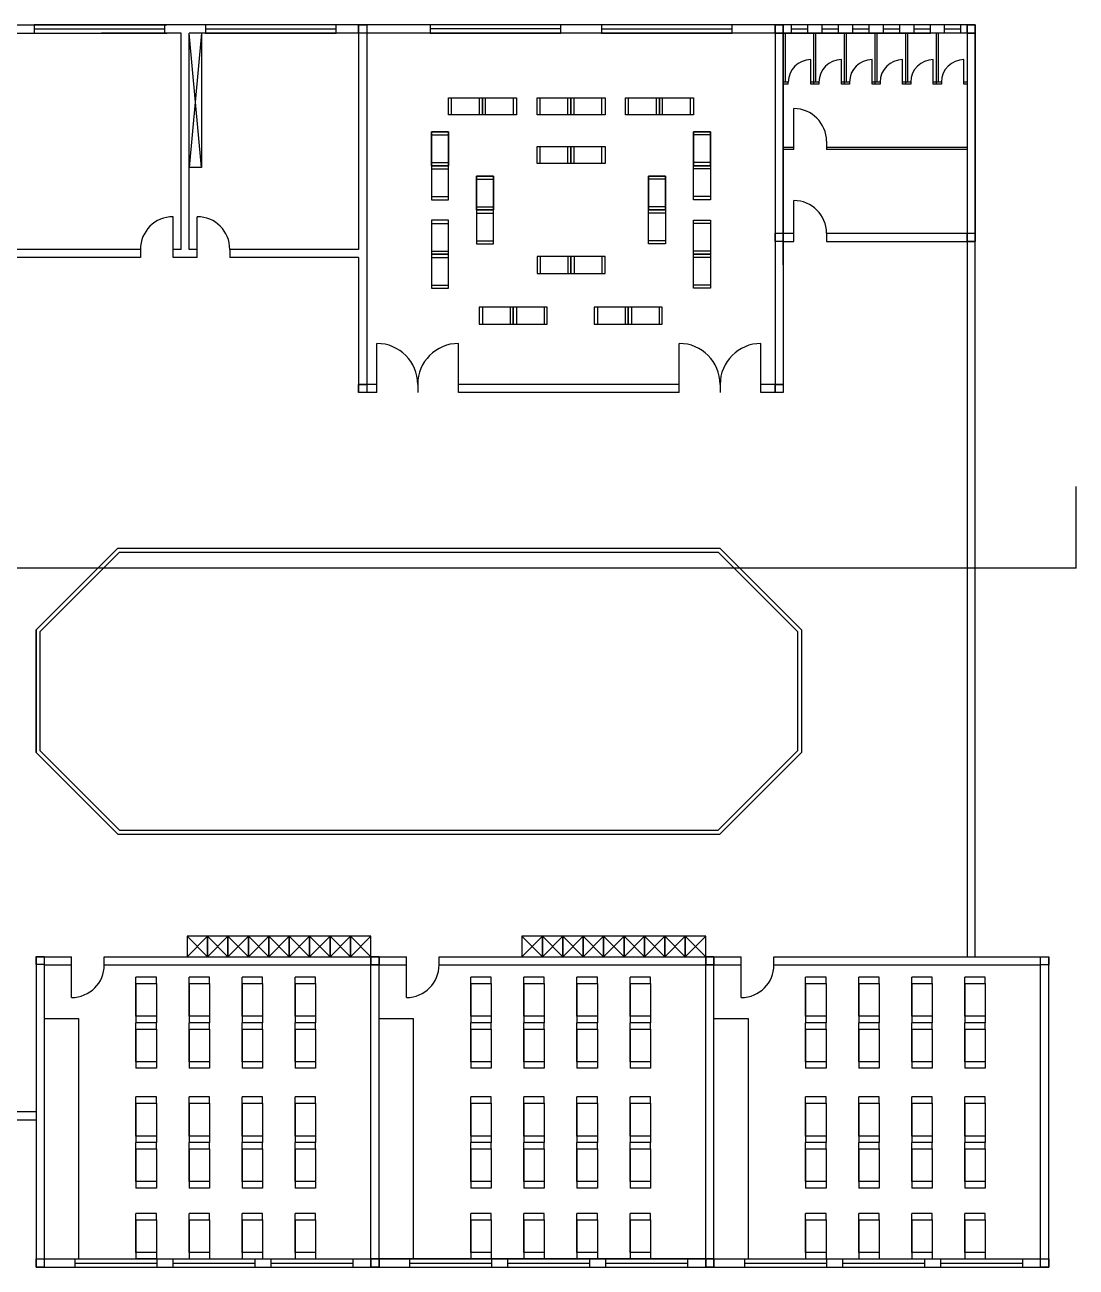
# Model space of a CAD drawing. Header units: millimetres. Extents: x 1593 to 1813, y 960 to 1110.
# Drawn here: x 1618.76 to 1644.5, y 988.62 to 1019.03 of the extents above; entities that cross this region are included whole.
import ezdxf

# ---------------------------------------------------------------- set-up
doc = ezdxf.new("R2010")
doc.units = ezdxf.units.MM
doc.layers.add('2nd floor', color=151, linetype='Continuous')
doc.layers.add('columns', color=22, linetype='Continuous')

msp = doc.modelspace()

# ---------------------------------------------------------------- linework, layer by layer
for p, q in [((1629.21, 1016.832), (1629.21, 1017.245)), ((1629.889, 1016.832), (1629.889, 1017.245)), ((1630.042, 1016.832), (1630.042, 1017.245)), ((1630.722, 1016.832), (1630.722, 1017.245)), ((1631.378, 1016.832), (1631.378, 1017.245)), ((1632.057, 1016.832), (1632.057, 1017.245)), ((1632.21, 1016.832), (1632.21, 1017.245)), ((1632.889, 1016.832), (1632.889, 1017.245)), ((1633.545, 1016.832), (1633.545, 1017.245)), ((1634.225, 1016.832), (1634.225, 1017.245)), ((1634.378, 1016.832), (1634.378, 1017.245)), ((1635.057, 1016.832), (1635.057, 1017.245)), ((1629.966, 1016.832), (1629.133, 1016.832)), ((1630.798, 1016.832), (1629.966, 1016.832)), ((1632.133, 1016.832), (1631.301, 1016.832)), ((1632.966, 1016.832), (1632.133, 1016.832)), ((1634.301, 1016.832), (1633.469, 1016.832)), ((1635.133, 1016.832), (1634.301, 1016.832)), ((1628.72, 1016.416), (1628.72, 1015.584)), ((1635.547, 1016.416), (1635.547, 1015.584)), ((1628.72, 1016.34), (1629.133, 1016.34)), ((1635.547, 1016.34), (1635.133, 1016.34)), ((1631.378, 1015.638), (1631.378, 1016.051)), ((1632.057, 1015.638), (1632.057, 1016.051)), ((1632.21, 1015.638), (1632.21, 1016.051)), ((1632.889, 1015.638), (1632.889, 1016.051)), ((1628.72, 1015.66), (1629.133, 1015.66)), ((1628.72, 1015.584), (1628.72, 1014.752)), ((1628.72, 1015.507), (1629.133, 1015.507)), ((1632.133, 1015.638), (1631.301, 1015.638)), ((1632.966, 1015.638), (1632.133, 1015.638)), ((1635.547, 1015.66), (1635.133, 1015.66)), ((1635.547, 1015.507), (1635.133, 1015.507)), ((1635.547, 1015.584), (1635.547, 1014.752)), ((1629.823, 1015.332), (1629.823, 1014.5)), ((1629.823, 1015.256), (1630.236, 1015.256)), ((1634.444, 1015.256), (1634.031, 1015.256)), ((1634.444, 1015.332), (1634.444, 1014.5)), ((1628.72, 1014.828), (1629.133, 1014.828)), ((1629.823, 1014.577), (1630.236, 1014.577)), ((1634.444, 1014.577), (1634.031, 1014.577)), ((1635.547, 1014.828), (1635.133, 1014.828)), ((1628.72, 1014.249), (1628.72, 1013.416)), ((1629.823, 1014.5), (1629.823, 1013.668)), ((1629.823, 1014.424), (1630.236, 1014.424)), ((1634.444, 1014.424), (1634.031, 1014.424)), ((1634.444, 1014.5), (1634.444, 1013.668)), ((1635.547, 1014.249), (1635.547, 1013.416)), ((1628.72, 1014.172), (1629.133, 1014.172)), ((1635.547, 1014.172), (1635.133, 1014.172)), ((1629.823, 1013.744), (1630.236, 1013.744)), ((1634.444, 1013.744), (1634.031, 1013.744)), ((1628.72, 1013.493), (1629.133, 1013.493)), ((1628.72, 1013.416), (1628.72, 1012.584)), ((1628.72, 1013.34), (1629.133, 1013.34)), ((1632.133, 1013.362), (1631.301, 1013.362)), ((1631.378, 1013.362), (1631.378, 1012.949)), ((1632.057, 1013.362), (1632.057, 1012.949)), ((1632.966, 1013.362), (1632.133, 1013.362)), ((1632.21, 1013.362), (1632.21, 1012.949)), ((1632.889, 1013.362), (1632.889, 1012.949)), ((1635.547, 1013.493), (1635.133, 1013.493)), ((1635.547, 1013.34), (1635.133, 1013.34)), ((1635.547, 1013.416), (1635.547, 1012.584)), ((1628.72, 1012.66), (1629.133, 1012.66)), ((1635.547, 1012.66), (1635.133, 1012.66)), ((1630.72, 1012.119), (1629.888, 1012.119)), ((1629.964, 1012.119), (1629.964, 1011.706)), ((1630.643, 1012.119), (1630.643, 1011.706)), ((1631.552, 1012.119), (1630.72, 1012.119)), ((1630.796, 1012.119), (1630.796, 1011.706)), ((1631.476, 1012.119), (1631.476, 1011.706)), ((1633.535, 1012.119), (1632.703, 1012.119)), ((1632.779, 1012.119), (1632.779, 1011.706)), ((1633.459, 1012.119), (1633.459, 1011.706)), ((1634.367, 1012.119), (1633.535, 1012.119)), ((1633.612, 1012.119), (1633.612, 1011.706)), ((1634.291, 1012.119), (1634.291, 1011.706)), ((1644.504, 1005.731), (1644.504, 1007.731)), ((1644.504, 1005.731), (1603.479, 1005.731))]:
    msp.add_line(p, q)
for points in [[(1629.133, 1017.245), (1629.966, 1017.245), (1629.966, 1016.832), (1629.133, 1016.832)], [(1629.966, 1017.245), (1630.798, 1017.245), (1630.798, 1016.832), (1629.966, 1016.832)], [(1631.301, 1017.245), (1632.133, 1017.245), (1632.133, 1016.832), (1631.301, 1016.832)], [(1632.133, 1017.245), (1632.966, 1017.245), (1632.966, 1016.832), (1632.133, 1016.832)], [(1633.469, 1017.245), (1634.301, 1017.245), (1634.301, 1016.832), (1633.469, 1016.832)], [(1634.301, 1017.245), (1635.133, 1017.245), (1635.133, 1016.832), (1634.301, 1016.832)], [(1629.133, 1015.584), (1629.133, 1016.416), (1628.72, 1016.416), (1628.72, 1015.584)], [(1629.133, 1016.416), (1629.133, 1015.584), (1628.72, 1015.584), (1628.72, 1016.416)], [(1635.133, 1015.584), (1635.133, 1016.416), (1635.547, 1016.416), (1635.547, 1015.584)], [(1635.133, 1016.416), (1635.133, 1015.584), (1635.547, 1015.584), (1635.547, 1016.416)], [(1631.301, 1016.051), (1632.133, 1016.051), (1632.133, 1015.638), (1631.301, 1015.638)], [(1632.133, 1016.051), (1632.966, 1016.051), (1632.966, 1015.638), (1632.133, 1015.638)], [(1629.133, 1014.752), (1629.133, 1015.584), (1628.72, 1015.584), (1628.72, 1014.752)], [(1635.133, 1014.752), (1635.133, 1015.584), (1635.547, 1015.584), (1635.547, 1014.752)], [(1630.236, 1014.5), (1630.236, 1015.332), (1629.823, 1015.332), (1629.823, 1014.5)], [(1630.236, 1015.332), (1630.236, 1014.5), (1629.823, 1014.5), (1629.823, 1015.332)], [(1634.031, 1014.5), (1634.031, 1015.332), (1634.444, 1015.332), (1634.444, 1014.5)], [(1634.031, 1015.332), (1634.031, 1014.5), (1634.444, 1014.5), (1634.444, 1015.332)], [(1629.133, 1013.416), (1629.133, 1014.249), (1628.72, 1014.249), (1628.72, 1013.416)], [(1630.236, 1013.668), (1630.236, 1014.5), (1629.823, 1014.5), (1629.823, 1013.668)], [(1634.031, 1013.668), (1634.031, 1014.5), (1634.444, 1014.5), (1634.444, 1013.668)], [(1635.133, 1013.416), (1635.133, 1014.249), (1635.547, 1014.249), (1635.547, 1013.416)], [(1629.133, 1012.584), (1629.133, 1013.416), (1628.72, 1013.416), (1628.72, 1012.584)], [(1631.301, 1012.949), (1632.133, 1012.949), (1632.133, 1013.362), (1631.301, 1013.362)], [(1632.133, 1012.949), (1632.966, 1012.949), (1632.966, 1013.362), (1632.133, 1013.362)], [(1635.133, 1012.584), (1635.133, 1013.416), (1635.547, 1013.416), (1635.547, 1012.584)], [(1629.888, 1011.706), (1630.72, 1011.706), (1630.72, 1012.119), (1629.888, 1012.119)], [(1630.72, 1011.706), (1631.552, 1011.706), (1631.552, 1012.119), (1630.72, 1012.119)], [(1632.703, 1011.706), (1633.535, 1011.706), (1633.535, 1012.119), (1632.703, 1012.119)], [(1633.535, 1011.706), (1634.367, 1011.706), (1634.367, 1012.119), (1633.535, 1012.119)]]:
    msp.add_lwpolyline(points, close=True)
at = {"layer": '2nd floor'}
for p, q in [((1618.233, 1019.032), (1622.233, 1019.032)), ((1618.233, 1018.832), (1622.233, 1018.832)), ((1618.983, 1018.932), (1622.183, 1018.932)), ((1626.933, 1019.032), (1620.633, 1019.032)), ((1622.583, 1018.832), (1620.633, 1018.832)), ((1622.583, 1013.536), (1622.583, 1018.832)), ((1626.933, 1018.832), (1622.783, 1018.832)), ((1622.783, 1013.536), (1622.783, 1018.832)), ((1623.083, 1018.832), (1622.783, 1015.544)), ((1623.083, 1015.544), (1622.783, 1018.832)), ((1623.083, 1018.832), (1623.083, 1015.544)), ((1623.183, 1018.932), (1626.383, 1018.932)), ((1637.333, 1019.032), (1626.933, 1019.032)), ((1626.933, 1019.032), (1626.933, 1013.536)), ((1637.333, 1018.832), (1626.933, 1018.832)), ((1627.133, 1019.032), (1627.133, 1010.032)), ((1631.883, 1018.932), (1628.683, 1018.932)), ((1632.883, 1018.932), (1636.083, 1018.932)), ((1637.133, 1019.032), (1637.133, 1010.032)), ((1637.133, 1018.832), (1637.133, 1016.832)), ((1641.833, 1019.032), (1637.233, 1019.032)), ((1641.833, 1019.032), (1637.233, 1019.032)), ((1637.333, 1019.032), (1637.333, 1010.032)), ((1637.333, 1013.161), (1637.333, 1018.832)), ((1637.333, 1016.032), (1637.333, 1018.832)), ((1637.333, 1018.832), (1638.233, 1018.832)), ((1641.833, 1018.832), (1637.333, 1018.832)), ((1637.333, 1017.582), (1637.333, 1018.832)), ((1637.333, 1016.032), (1637.333, 1018.832)), ((1637.333, 1016.032), (1637.333, 1018.832)), ((1637.333, 1018.832), (1638.233, 1018.832)), ((1637.333, 1017.582), (1637.333, 1018.832)), ((1641.833, 1018.832), (1637.383, 1018.832)), ((1637.383, 1017.632), (1637.383, 1018.832)), ((1637.533, 1018.832), (1637.533, 1019.032)), ((1637.533, 1018.832), (1637.533, 1019.032)), ((1637.533, 1018.932), (1637.933, 1018.932)), ((1637.533, 1018.932), (1637.933, 1018.932)), ((1637.933, 1018.832), (1637.933, 1019.032)), ((1637.933, 1018.832), (1637.933, 1019.032)), ((1638.083, 1017.582), (1638.083, 1018.832)), ((1638.133, 1017.632), (1638.133, 1018.832)), ((1638.233, 1018.832), (1639.133, 1018.832)), ((1638.233, 1018.832), (1639.133, 1018.832)), ((1638.283, 1018.832), (1638.283, 1019.032)), ((1638.283, 1018.832), (1638.283, 1019.032)), ((1638.283, 1018.932), (1638.683, 1018.932)), ((1638.283, 1018.932), (1638.683, 1018.932)), ((1638.683, 1018.832), (1638.683, 1019.032)), ((1638.683, 1018.832), (1638.683, 1019.032)), ((1638.833, 1017.582), (1638.833, 1018.832)), ((1638.883, 1018.832), (1639.583, 1018.832)), ((1638.883, 1017.632), (1638.883, 1018.832)), ((1638.883, 1018.832), (1639.583, 1018.832)), ((1639.033, 1018.832), (1639.033, 1019.032)), ((1639.033, 1018.832), (1639.033, 1019.032)), ((1639.033, 1018.932), (1639.433, 1018.932)), ((1639.033, 1018.932), (1639.433, 1018.932)), ((1639.133, 1018.832), (1640.033, 1018.832)), ((1639.133, 1018.832), (1640.033, 1018.832)), ((1639.433, 1018.832), (1639.433, 1019.032)), ((1639.433, 1018.832), (1639.433, 1019.032)), ((1639.583, 1017.582), (1639.583, 1018.832)), ((1639.633, 1017.632), (1639.633, 1018.832)), ((1639.783, 1018.832), (1639.783, 1019.032)), ((1639.783, 1018.832), (1639.783, 1019.032)), ((1639.783, 1018.932), (1640.183, 1018.932)), ((1639.783, 1018.932), (1640.183, 1018.932)), ((1640.033, 1018.832), (1640.933, 1018.832)), ((1640.033, 1018.832), (1640.933, 1018.832)), ((1640.183, 1018.832), (1640.183, 1019.032)), ((1640.183, 1018.832), (1640.183, 1019.032)), ((1640.333, 1017.582), (1640.333, 1018.832)), ((1640.383, 1017.632), (1640.383, 1018.832)), ((1640.533, 1018.832), (1640.533, 1019.032)), ((1640.533, 1018.832), (1640.533, 1019.032)), ((1640.533, 1018.932), (1640.933, 1018.932)), ((1640.533, 1018.932), (1640.933, 1018.932)), ((1640.933, 1018.832), (1640.933, 1019.032)), ((1640.933, 1018.832), (1640.933, 1019.032)), ((1641.083, 1017.582), (1641.083, 1018.832)), ((1641.133, 1017.632), (1641.133, 1018.832)), ((1641.283, 1018.832), (1641.283, 1019.032)), ((1641.283, 1018.832), (1641.283, 1019.032)), ((1641.283, 1018.932), (1641.683, 1018.932)), ((1641.283, 1018.932), (1641.683, 1018.932)), ((1641.683, 1018.832), (1641.683, 1019.032)), ((1641.683, 1018.832), (1641.683, 1019.032)), ((1641.833, 1018.832), (1641.833, 1016.032)), ((1641.833, 1018.832), (1641.833, 1017.632)), ((1641.833, 1018.832), (1641.833, 1016.032)), ((1641.833, 1018.832), (1641.833, 1017.632)), ((1642.033, 1018.832), (1642.033, 1013.732)), ((1638.005, 1017.582), (1638.005, 1018.182)), ((1638.755, 1017.582), (1638.755, 1018.182)), ((1639.505, 1017.582), (1639.505, 1018.182)), ((1640.255, 1017.582), (1640.255, 1018.182)), ((1641.005, 1017.582), (1641.005, 1018.182)), ((1641.755, 1017.582), (1641.755, 1018.182)), ((1641.833, 1017.932), (1641.833, 1017.832)), ((1641.833, 1017.932), (1641.833, 1017.832)), ((1637.455, 1017.632), (1637.333, 1017.632)), ((1637.455, 1017.582), (1637.333, 1017.582)), ((1637.455, 1017.582), (1637.455, 1017.632)), ((1638.205, 1017.632), (1638.005, 1017.632)), ((1638.205, 1017.582), (1638.005, 1017.582)), ((1638.205, 1017.632), (1638.205, 1017.582)), ((1638.955, 1017.632), (1638.755, 1017.632)), ((1638.955, 1017.582), (1638.755, 1017.582)), ((1638.955, 1017.632), (1638.955, 1017.582)), ((1639.705, 1017.632), (1639.505, 1017.632)), ((1639.705, 1017.582), (1639.505, 1017.582)), ((1639.705, 1017.632), (1639.705, 1017.582)), ((1640.455, 1017.632), (1640.255, 1017.632)), ((1640.455, 1017.582), (1640.255, 1017.582)), ((1640.455, 1017.632), (1640.455, 1017.582)), ((1641.205, 1017.632), (1641.005, 1017.632)), ((1641.205, 1017.582), (1641.005, 1017.582)), ((1641.205, 1017.632), (1641.205, 1017.582)), ((1641.833, 1017.632), (1641.755, 1017.632)), ((1641.833, 1017.582), (1641.755, 1017.582)), ((1641.833, 1017.582), (1641.833, 1016.882)), ((1641.833, 1017.582), (1641.833, 1016.882)), ((1637.591, 1015.982), (1637.591, 1016.982)), ((1642.033, 1016.432), (1642.033, 1013.732)), ((1638.391, 1016.182), (1638.391, 1015.982)), ((1637.591, 1016.032), (1637.333, 1016.032)), ((1637.333, 1013.161), (1637.333, 1015.982)), ((1637.591, 1015.982), (1637.333, 1015.982)), ((1641.833, 1016.032), (1638.391, 1016.032)), ((1641.833, 1015.982), (1638.391, 1015.982)), ((1641.833, 1016.032), (1641.833, 1013.732)), ((1641.833, 1015.982), (1641.833, 1013.732)), ((1623.083, 1015.544), (1622.783, 1015.544)), ((1637.591, 1013.732), (1637.591, 1014.732)), ((1622.389, 1013.536), (1622.389, 1014.336)), ((1622.978, 1013.536), (1622.978, 1014.336)), ((1637.333, 1013.932), (1637.591, 1013.932)), ((1638.391, 1013.932), (1641.833, 1013.932)), ((1638.391, 1013.932), (1638.391, 1013.732)), ((1637.333, 1013.732), (1637.591, 1013.732)), ((1638.391, 1013.732), (1642.033, 1013.732)), ((1641.833, 1013.732), (1641.833, 996.221)), ((1621.589, 1013.536), (1618.233, 1013.536)), ((1621.589, 1013.336), (1618.233, 1013.336)), ((1621.589, 1013.536), (1621.589, 1013.336)), ((1622.389, 1013.336), (1622.389, 1013.536)), ((1622.583, 1013.536), (1622.389, 1013.536)), ((1622.978, 1013.336), (1622.389, 1013.336)), ((1622.978, 1013.536), (1622.783, 1013.536)), ((1622.978, 1013.336), (1622.978, 1013.536)), ((1626.933, 1013.536), (1623.778, 1013.536)), ((1623.778, 1013.536), (1623.778, 1013.336)), ((1626.933, 1013.336), (1623.778, 1013.336)), ((1626.933, 1013.336), (1626.933, 1010.032)), ((1627.379, 1010.232), (1627.379, 1011.232)), ((1629.379, 1010.232), (1629.379, 1011.232)), ((1634.786, 1010.232), (1634.786, 1011.232)), ((1636.786, 1010.232), (1636.786, 1011.232)), ((1627.379, 1010.232), (1626.933, 1010.232)), ((1627.379, 1010.032), (1626.933, 1010.032)), ((1627.379, 1010.032), (1627.379, 1010.232)), ((1628.379, 1010.232), (1628.379, 1010.032)), ((1629.379, 1010.032), (1629.379, 1010.232)), ((1634.786, 1010.232), (1629.379, 1010.232)), ((1634.786, 1010.032), (1629.379, 1010.032)), ((1634.786, 1010.032), (1634.786, 1010.232)), ((1635.786, 1010.232), (1635.786, 1010.032)), ((1637.333, 1010.232), (1636.786, 1010.232)), ((1636.786, 1010.032), (1636.786, 1010.232)), ((1637.333, 1010.032), (1636.786, 1010.032)), ((1621.033, 1006.221), (1619.033, 1004.221)), ((1621.075, 1006.121), (1619.133, 1004.179)), ((1621.033, 1006.221), (1635.781, 1006.221)), ((1621.075, 1006.121), (1635.739, 1006.121)), ((1635.739, 1006.121), (1637.681, 1004.179)), ((1635.781, 1006.221), (1637.781, 1004.221)), ((1619.033, 1004.221), (1619.033, 1001.221)), ((1619.033, 1001.221), (1619.033, 1004.221)), ((1637.781, 1004.221), (1637.781, 1001.221)), ((1619.133, 1001.262), (1619.133, 1004.179)), ((1637.681, 1004.179), (1637.681, 1001.262)), ((1621.033, 999.221), (1619.033, 1001.221)), ((1621.075, 999.321), (1619.133, 1001.262)), ((1635.739, 999.321), (1637.681, 1001.262)), ((1635.781, 999.221), (1637.781, 1001.221)), ((1621.033, 999.221), (1635.781, 999.221)), ((1621.075, 999.321), (1635.739, 999.321)), ((1622.733, 996.721), (1622.733, 996.221)), ((1623.233, 996.721), (1622.733, 996.721)), ((1623.233, 996.721), (1622.733, 996.221)), ((1622.733, 996.721), (1623.233, 996.221)), ((1623.233, 996.721), (1623.233, 996.221)), ((1623.733, 996.721), (1623.233, 996.721)), ((1623.733, 996.721), (1623.233, 996.221)), ((1623.233, 996.721), (1623.733, 996.221)), ((1623.233, 996.221), (1623.233, 996.721)), ((1623.733, 996.721), (1623.733, 996.221)), ((1624.233, 996.721), (1623.733, 996.721)), ((1624.233, 996.721), (1623.733, 996.221)), ((1623.733, 996.721), (1624.233, 996.221)), ((1623.733, 996.221), (1623.733, 996.721)), ((1624.233, 996.721), (1624.233, 996.221)), ((1624.733, 996.721), (1624.233, 996.721)), ((1624.733, 996.721), (1624.233, 996.221)), ((1624.233, 996.721), (1624.733, 996.221)), ((1624.233, 996.221), (1624.233, 996.721)), ((1624.733, 996.721), (1624.733, 996.221)), ((1625.233, 996.721), (1624.733, 996.721)), ((1625.233, 996.721), (1624.733, 996.221)), ((1624.733, 996.721), (1625.233, 996.221)), ((1624.733, 996.221), (1624.733, 996.721)), ((1625.233, 996.721), (1625.233, 996.221)), ((1625.733, 996.721), (1625.233, 996.721)), ((1625.733, 996.721), (1625.233, 996.221)), ((1625.233, 996.721), (1625.733, 996.221)), ((1625.233, 996.221), (1625.233, 996.721)), ((1625.733, 996.721), (1625.733, 996.221)), ((1626.233, 996.721), (1625.733, 996.721)), ((1626.233, 996.721), (1625.733, 996.221)), ((1625.733, 996.721), (1626.233, 996.221)), ((1625.733, 996.221), (1625.733, 996.721)), ((1626.233, 996.721), (1626.233, 996.221)), ((1626.733, 996.721), (1626.233, 996.721)), ((1626.733, 996.721), (1626.233, 996.221)), ((1626.233, 996.721), (1626.733, 996.221)), ((1626.233, 996.221), (1626.233, 996.721)), ((1626.733, 996.721), (1626.733, 996.221)), ((1627.233, 996.721), (1626.733, 996.721)), ((1627.233, 996.721), (1626.733, 996.221)), ((1626.733, 996.721), (1627.233, 996.221)), ((1626.733, 996.221), (1626.733, 996.721)), ((1627.233, 996.221), (1627.233, 996.721)), ((1630.933, 996.721), (1630.933, 996.221)), ((1631.433, 996.721), (1630.933, 996.721)), ((1631.433, 996.721), (1630.933, 996.221)), ((1630.933, 996.721), (1631.433, 996.221)), ((1631.433, 996.721), (1631.433, 996.221)), ((1631.933, 996.721), (1631.433, 996.721)), ((1631.933, 996.721), (1631.433, 996.221)), ((1631.433, 996.721), (1631.933, 996.221)), ((1631.433, 996.221), (1631.433, 996.721)), ((1631.933, 996.721), (1631.933, 996.221)), ((1632.433, 996.721), (1631.933, 996.721)), ((1632.433, 996.721), (1631.933, 996.221)), ((1631.933, 996.721), (1632.433, 996.221)), ((1631.933, 996.221), (1631.933, 996.721)), ((1632.433, 996.721), (1632.433, 996.221)), ((1632.933, 996.721), (1632.433, 996.721)), ((1632.933, 996.721), (1632.433, 996.221)), ((1632.433, 996.721), (1632.933, 996.221)), ((1632.433, 996.221), (1632.433, 996.721)), ((1632.933, 996.721), (1632.933, 996.221)), ((1633.433, 996.721), (1632.933, 996.721)), ((1633.433, 996.721), (1632.933, 996.221)), ((1632.933, 996.721), (1633.433, 996.221)), ((1632.933, 996.221), (1632.933, 996.721)), ((1633.433, 996.721), (1633.433, 996.221)), ((1633.933, 996.721), (1633.433, 996.721)), ((1633.933, 996.721), (1633.433, 996.221)), ((1633.433, 996.721), (1633.933, 996.221)), ((1633.433, 996.221), (1633.433, 996.721)), ((1633.933, 996.721), (1633.933, 996.221)), ((1634.433, 996.721), (1633.933, 996.721)), ((1634.433, 996.721), (1633.933, 996.221)), ((1633.933, 996.721), (1634.433, 996.221)), ((1633.933, 996.221), (1633.933, 996.721)), ((1634.433, 996.721), (1634.433, 996.221)), ((1634.933, 996.721), (1634.433, 996.721)), ((1634.933, 996.721), (1634.433, 996.221)), ((1634.433, 996.721), (1634.933, 996.221)), ((1634.433, 996.221), (1634.433, 996.721)), ((1634.933, 996.721), (1634.933, 996.221)), ((1635.433, 996.721), (1634.933, 996.721)), ((1635.433, 996.721), (1634.933, 996.221)), ((1634.933, 996.721), (1635.433, 996.221)), ((1634.933, 996.221), (1634.933, 996.721)), ((1635.433, 996.221), (1635.433, 996.721)), ((1619.033, 996.221), (1619.904, 996.221)), ((1619.033, 996.221), (1619.033, 988.621)), ((1619.033, 996.221), (1619.033, 992.221)), ((1619.233, 996.021), (1619.904, 996.021)), ((1619.233, 996.021), (1619.233, 988.821)), ((1619.904, 995.221), (1619.904, 996.221)), ((1620.704, 996.221), (1626.645, 996.221)), ((1620.704, 996.021), (1620.704, 996.221)), ((1620.704, 996.021), (1626.645, 996.021)), ((1626.645, 996.221), (1628.104, 996.221)), ((1626.645, 996.021), (1628.104, 996.021)), ((1626.733, 996.221), (1627.233, 996.221)), ((1627.233, 988.821), (1627.233, 996.221)), ((1627.433, 988.821), (1627.433, 996.221)), ((1628.104, 995.221), (1628.104, 996.221)), ((1628.904, 996.221), (1634.645, 996.221)), ((1628.904, 996.021), (1628.904, 996.221)), ((1628.904, 996.021), (1634.645, 996.021)), ((1634.645, 996.221), (1636.304, 996.221)), ((1634.645, 996.021), (1636.304, 996.021)), ((1635.433, 988.821), (1635.433, 996.221)), ((1635.633, 988.821), (1635.633, 996.221)), ((1636.304, 995.221), (1636.304, 996.221)), ((1637.104, 996.221), (1642.845, 996.221)), ((1637.104, 996.021), (1637.104, 996.221)), ((1637.104, 996.021), (1643.339, 996.021)), ((1642.845, 996.221), (1643.833, 996.221)), ((1642.845, 996.021), (1643.633, 996.021)), ((1643.633, 988.821), (1643.633, 996.021)), ((1643.833, 994.032), (1643.833, 996.221)), ((1643.833, 988.621), (1643.833, 996.021)), ((1621.479, 994.763), (1621.479, 995.721)), ((1621.979, 995.721), (1621.479, 995.721)), ((1621.979, 995.563), (1621.979, 995.721)), ((1622.779, 994.763), (1622.779, 995.721)), ((1623.279, 995.721), (1622.779, 995.721)), ((1623.279, 995.563), (1623.279, 995.721)), ((1624.079, 994.763), (1624.079, 995.721)), ((1624.579, 995.721), (1624.079, 995.721)), ((1624.579, 995.563), (1624.579, 995.721)), ((1625.379, 994.763), (1625.379, 995.721)), ((1625.879, 995.721), (1625.379, 995.721)), ((1625.879, 995.563), (1625.879, 995.721)), ((1629.679, 994.763), (1629.679, 995.721)), ((1630.179, 995.721), (1629.679, 995.721)), ((1630.179, 995.563), (1630.179, 995.721)), ((1630.979, 994.763), (1630.979, 995.721)), ((1631.479, 995.721), (1630.979, 995.721)), ((1631.479, 995.563), (1631.479, 995.721)), ((1632.279, 994.763), (1632.279, 995.721)), ((1632.779, 995.721), (1632.279, 995.721)), ((1632.779, 995.563), (1632.779, 995.721)), ((1633.579, 994.763), (1633.579, 995.721)), ((1634.079, 995.721), (1633.579, 995.721)), ((1634.079, 995.563), (1634.079, 995.721)), ((1637.879, 994.763), (1637.879, 995.721)), ((1638.379, 995.721), (1637.879, 995.721)), ((1638.379, 995.563), (1638.379, 995.721)), ((1639.179, 994.763), (1639.179, 995.721)), ((1639.679, 995.721), (1639.179, 995.721)), ((1639.679, 995.563), (1639.679, 995.721)), ((1640.479, 994.763), (1640.479, 995.721)), ((1640.979, 995.721), (1640.479, 995.721)), ((1640.979, 995.563), (1640.979, 995.721)), ((1641.779, 994.763), (1641.779, 995.721)), ((1642.279, 995.721), (1641.779, 995.721)), ((1642.279, 995.563), (1642.279, 995.721)), ((1621.479, 995.563), (1621.979, 995.563)), ((1621.479, 995.563), (1621.479, 994.605)), ((1621.979, 995.563), (1621.979, 994.763)), ((1622.779, 995.563), (1623.279, 995.563)), ((1622.779, 995.563), (1622.779, 994.605)), ((1623.279, 995.563), (1623.279, 994.763)), ((1624.079, 995.563), (1624.579, 995.563)), ((1624.079, 995.563), (1624.079, 994.605)), ((1624.579, 995.563), (1624.579, 994.763)), ((1625.379, 995.563), (1625.879, 995.563)), ((1625.379, 995.563), (1625.379, 994.605)), ((1625.879, 995.563), (1625.879, 994.763)), ((1629.679, 995.563), (1630.179, 995.563)), ((1629.679, 995.563), (1629.679, 994.605)), ((1630.179, 995.563), (1630.179, 994.763)), ((1630.979, 995.563), (1631.479, 995.563)), ((1630.979, 995.563), (1630.979, 994.605)), ((1631.479, 995.563), (1631.479, 994.763)), ((1632.279, 995.563), (1632.779, 995.563)), ((1632.279, 995.563), (1632.279, 994.605)), ((1632.779, 995.563), (1632.779, 994.763)), ((1633.579, 995.563), (1634.079, 995.563)), ((1633.579, 995.563), (1633.579, 994.605)), ((1634.079, 995.563), (1634.079, 994.763)), ((1637.879, 995.563), (1638.379, 995.563)), ((1637.879, 995.563), (1637.879, 994.605)), ((1638.379, 995.563), (1638.379, 994.763)), ((1639.179, 995.563), (1639.679, 995.563)), ((1639.179, 995.563), (1639.179, 994.605)), ((1639.679, 995.563), (1639.679, 994.763)), ((1640.479, 995.563), (1640.979, 995.563)), ((1640.479, 995.563), (1640.479, 994.605)), ((1640.979, 995.563), (1640.979, 994.763)), ((1641.779, 995.563), (1642.279, 995.563)), ((1641.779, 995.563), (1641.779, 994.605)), ((1642.279, 995.563), (1642.279, 994.763)), ((1619.233, 994.711), (1620.072, 994.711)), ((1620.072, 994.711), (1620.072, 988.821)), ((1621.979, 994.763), (1621.479, 994.763)), ((1621.979, 994.605), (1621.479, 994.605)), ((1621.479, 993.647), (1621.479, 994.605)), ((1621.979, 994.605), (1621.479, 994.605)), ((1621.979, 994.763), (1621.979, 994.605)), ((1621.979, 994.447), (1621.979, 994.605)), ((1623.279, 994.763), (1622.779, 994.763)), ((1623.279, 994.605), (1622.779, 994.605)), ((1622.779, 993.647), (1622.779, 994.605)), ((1623.279, 994.605), (1622.779, 994.605)), ((1623.279, 994.763), (1623.279, 994.605)), ((1623.279, 994.447), (1623.279, 994.605)), ((1624.579, 994.763), (1624.079, 994.763)), ((1624.579, 994.605), (1624.079, 994.605)), ((1624.079, 993.647), (1624.079, 994.605)), ((1624.579, 994.605), (1624.079, 994.605)), ((1624.579, 994.763), (1624.579, 994.605)), ((1624.579, 994.447), (1624.579, 994.605)), ((1625.879, 994.763), (1625.379, 994.763)), ((1625.879, 994.605), (1625.379, 994.605)), ((1625.379, 993.647), (1625.379, 994.605)), ((1625.879, 994.605), (1625.379, 994.605)), ((1625.879, 994.763), (1625.879, 994.605)), ((1625.879, 994.447), (1625.879, 994.605)), ((1627.433, 994.711), (1628.272, 994.711)), ((1628.272, 994.711), (1628.272, 988.821)), ((1630.179, 994.763), (1629.679, 994.763)), ((1630.179, 994.605), (1629.679, 994.605)), ((1629.679, 993.647), (1629.679, 994.605)), ((1630.179, 994.605), (1629.679, 994.605)), ((1630.179, 994.763), (1630.179, 994.605)), ((1630.179, 994.447), (1630.179, 994.605)), ((1631.479, 994.763), (1630.979, 994.763)), ((1631.479, 994.605), (1630.979, 994.605)), ((1630.979, 993.647), (1630.979, 994.605)), ((1631.479, 994.605), (1630.979, 994.605)), ((1631.479, 994.763), (1631.479, 994.605)), ((1631.479, 994.447), (1631.479, 994.605)), ((1632.779, 994.763), (1632.279, 994.763)), ((1632.779, 994.605), (1632.279, 994.605)), ((1632.279, 993.647), (1632.279, 994.605)), ((1632.779, 994.605), (1632.279, 994.605)), ((1632.779, 994.763), (1632.779, 994.605)), ((1632.779, 994.447), (1632.779, 994.605)), ((1634.079, 994.763), (1633.579, 994.763)), ((1634.079, 994.605), (1633.579, 994.605)), ((1633.579, 993.647), (1633.579, 994.605)), ((1634.079, 994.605), (1633.579, 994.605)), ((1634.079, 994.763), (1634.079, 994.605)), ((1634.079, 994.447), (1634.079, 994.605)), ((1635.633, 994.711), (1636.472, 994.711)), ((1636.472, 994.711), (1636.472, 988.821)), ((1638.379, 994.763), (1637.879, 994.763)), ((1638.379, 994.605), (1637.879, 994.605)), ((1637.879, 993.647), (1637.879, 994.605)), ((1638.379, 994.605), (1637.879, 994.605)), ((1638.379, 994.763), (1638.379, 994.605)), ((1638.379, 994.447), (1638.379, 994.605)), ((1639.679, 994.763), (1639.179, 994.763)), ((1639.679, 994.605), (1639.179, 994.605)), ((1639.179, 993.647), (1639.179, 994.605)), ((1639.679, 994.605), (1639.179, 994.605)), ((1639.679, 994.763), (1639.679, 994.605)), ((1639.679, 994.447), (1639.679, 994.605)), ((1640.979, 994.763), (1640.479, 994.763)), ((1640.979, 994.605), (1640.479, 994.605)), ((1640.479, 993.647), (1640.479, 994.605)), ((1640.979, 994.605), (1640.479, 994.605)), ((1640.979, 994.763), (1640.979, 994.605)), ((1640.979, 994.447), (1640.979, 994.605)), ((1642.279, 994.763), (1641.779, 994.763)), ((1642.279, 994.605), (1641.779, 994.605)), ((1641.779, 993.647), (1641.779, 994.605)), ((1642.279, 994.605), (1641.779, 994.605)), ((1642.279, 994.763), (1642.279, 994.605)), ((1642.279, 994.447), (1642.279, 994.605)), ((1621.479, 994.447), (1621.979, 994.447)), ((1621.479, 994.447), (1621.479, 993.489)), ((1621.979, 994.447), (1621.979, 993.647)), ((1622.779, 994.447), (1622.779, 993.647)), ((1622.779, 994.447), (1623.279, 994.447)), ((1622.779, 994.447), (1622.779, 993.489)), ((1623.279, 994.447), (1623.279, 993.647)), ((1624.079, 994.447), (1624.079, 993.647)), ((1624.079, 994.447), (1624.079, 993.647)), ((1624.079, 994.447), (1624.579, 994.447)), ((1624.079, 994.447), (1624.079, 993.489)), ((1624.579, 994.447), (1624.579, 993.647)), ((1625.379, 994.447), (1625.379, 993.647)), ((1625.379, 994.447), (1625.379, 993.647)), ((1625.379, 994.447), (1625.879, 994.447)), ((1625.379, 994.447), (1625.379, 993.489)), ((1625.879, 994.447), (1625.879, 993.647)), ((1629.679, 994.447), (1630.179, 994.447)), ((1629.679, 994.447), (1629.679, 993.489)), ((1630.179, 994.447), (1630.179, 993.647)), ((1630.979, 994.447), (1630.979, 993.647)), ((1630.979, 994.447), (1631.479, 994.447)), ((1630.979, 994.447), (1630.979, 993.489)), ((1631.479, 994.447), (1631.479, 993.647)), ((1632.279, 994.447), (1632.279, 993.647)), ((1632.279, 994.447), (1632.279, 993.647)), ((1632.279, 994.447), (1632.779, 994.447)), ((1632.279, 994.447), (1632.279, 993.489)), ((1632.779, 994.447), (1632.779, 993.647)), ((1633.579, 994.447), (1633.579, 993.647)), ((1633.579, 994.447), (1633.579, 993.647)), ((1633.579, 994.447), (1634.079, 994.447)), ((1633.579, 994.447), (1633.579, 993.489)), ((1634.079, 994.447), (1634.079, 993.647)), ((1637.879, 994.447), (1638.379, 994.447)), ((1637.879, 994.447), (1637.879, 993.489)), ((1638.379, 994.447), (1638.379, 993.647)), ((1639.179, 994.447), (1639.179, 993.647)), ((1639.179, 994.447), (1639.679, 994.447)), ((1639.179, 994.447), (1639.179, 993.489)), ((1639.679, 994.447), (1639.679, 993.647)), ((1640.479, 994.447), (1640.479, 993.647)), ((1640.479, 994.447), (1640.479, 993.647)), ((1640.479, 994.447), (1640.979, 994.447)), ((1640.479, 994.447), (1640.479, 993.489)), ((1640.979, 994.447), (1640.979, 993.647)), ((1641.779, 994.447), (1641.779, 993.647)), ((1641.779, 994.447), (1641.779, 993.647)), ((1641.779, 994.447), (1642.279, 994.447)), ((1641.779, 994.447), (1641.779, 993.489)), ((1642.279, 994.447), (1642.279, 993.647)), ((1621.979, 993.647), (1621.479, 993.647)), ((1621.979, 993.647), (1621.979, 993.489)), ((1623.279, 993.647), (1622.779, 993.647)), ((1623.279, 993.647), (1623.279, 993.489)), ((1624.579, 993.647), (1624.079, 993.647)), ((1624.579, 993.647), (1624.579, 993.489)), ((1625.379, 993.647), (1625.379, 993.489)), ((1625.879, 993.647), (1625.379, 993.647)), ((1625.879, 993.647), (1625.879, 993.489)), ((1630.179, 993.647), (1629.679, 993.647)), ((1630.179, 993.647), (1630.179, 993.489)), ((1631.479, 993.647), (1630.979, 993.647)), ((1631.479, 993.647), (1631.479, 993.489)), ((1632.779, 993.647), (1632.279, 993.647)), ((1632.779, 993.647), (1632.779, 993.489)), ((1633.579, 993.647), (1633.579, 993.489)), ((1634.079, 993.647), (1633.579, 993.647)), ((1634.079, 993.647), (1634.079, 993.489)), ((1638.379, 993.647), (1637.879, 993.647)), ((1638.379, 993.647), (1638.379, 993.489)), ((1639.679, 993.647), (1639.179, 993.647)), ((1639.679, 993.647), (1639.679, 993.489)), ((1640.979, 993.647), (1640.479, 993.647)), ((1640.979, 993.647), (1640.979, 993.489)), ((1641.779, 993.647), (1641.779, 993.489)), ((1642.279, 993.647), (1641.779, 993.647)), ((1642.279, 993.647), (1642.279, 993.489)), ((1621.979, 993.489), (1621.479, 993.489)), ((1623.279, 993.489), (1622.779, 993.489)), ((1624.579, 993.489), (1624.079, 993.489)), ((1625.879, 993.489), (1625.379, 993.489)), ((1630.179, 993.489), (1629.679, 993.489)), ((1631.479, 993.489), (1630.979, 993.489)), ((1632.779, 993.489), (1632.279, 993.489)), ((1634.079, 993.489), (1633.579, 993.489)), ((1638.379, 993.489), (1637.879, 993.489)), ((1639.679, 993.489), (1639.179, 993.489)), ((1640.979, 993.489), (1640.479, 993.489)), ((1642.279, 993.489), (1641.779, 993.489)), ((1621.979, 992.789), (1621.479, 992.789)), ((1621.479, 991.831), (1621.479, 992.789)), ((1621.979, 992.789), (1621.479, 992.789)), ((1621.979, 992.631), (1621.979, 992.789)), ((1622.779, 991.831), (1622.779, 992.789)), ((1623.279, 992.789), (1622.779, 992.789)), ((1623.279, 992.631), (1623.279, 992.789)), ((1624.079, 991.831), (1624.079, 992.789)), ((1624.579, 992.789), (1624.079, 992.789)), ((1624.579, 992.631), (1624.579, 992.789)), ((1625.379, 991.831), (1625.379, 992.789)), ((1625.879, 992.789), (1625.379, 992.789)), ((1625.879, 992.631), (1625.879, 992.789)), ((1630.179, 992.789), (1629.679, 992.789)), ((1629.679, 991.831), (1629.679, 992.789)), ((1630.179, 992.789), (1629.679, 992.789)), ((1630.179, 992.631), (1630.179, 992.789)), ((1630.979, 991.831), (1630.979, 992.789)), ((1631.479, 992.789), (1630.979, 992.789)), ((1631.479, 992.631), (1631.479, 992.789)), ((1632.279, 991.831), (1632.279, 992.789)), ((1632.779, 992.789), (1632.279, 992.789)), ((1632.779, 992.631), (1632.779, 992.789)), ((1633.579, 991.831), (1633.579, 992.789)), ((1634.079, 992.789), (1633.579, 992.789)), ((1634.079, 992.631), (1634.079, 992.789)), ((1638.379, 992.789), (1637.879, 992.789)), ((1637.879, 991.831), (1637.879, 992.789)), ((1638.379, 992.789), (1637.879, 992.789)), ((1638.379, 992.631), (1638.379, 992.789)), ((1639.179, 991.831), (1639.179, 992.789)), ((1639.679, 992.789), (1639.179, 992.789)), ((1639.679, 992.631), (1639.679, 992.789)), ((1640.479, 991.831), (1640.479, 992.789)), ((1640.979, 992.789), (1640.479, 992.789)), ((1640.979, 992.631), (1640.979, 992.789)), ((1641.779, 991.831), (1641.779, 992.789)), ((1642.279, 992.789), (1641.779, 992.789)), ((1642.279, 992.631), (1642.279, 992.789)), ((1619.033, 992.421), (1606.642, 992.421)), ((1621.479, 992.631), (1621.979, 992.631)), ((1621.479, 992.631), (1621.479, 991.673)), ((1621.979, 992.631), (1621.979, 991.831)), ((1622.779, 992.631), (1623.279, 992.631)), ((1622.779, 992.631), (1622.779, 991.673)), ((1623.279, 992.631), (1623.279, 991.831)), ((1624.079, 992.631), (1624.579, 992.631)), ((1624.079, 992.631), (1624.079, 991.673)), ((1624.579, 992.631), (1624.579, 991.831)), ((1625.379, 992.631), (1625.879, 992.631)), ((1625.379, 992.631), (1625.379, 991.673)), ((1625.879, 992.631), (1625.879, 991.831)), ((1629.679, 992.631), (1630.179, 992.631)), ((1629.679, 992.631), (1629.679, 991.673)), ((1630.179, 992.631), (1630.179, 991.831)), ((1630.979, 992.631), (1631.479, 992.631)), ((1630.979, 992.631), (1630.979, 991.673)), ((1631.479, 992.631), (1631.479, 991.831)), ((1632.279, 992.631), (1632.779, 992.631)), ((1632.279, 992.631), (1632.279, 991.673)), ((1632.779, 992.631), (1632.779, 991.831)), ((1633.579, 992.631), (1634.079, 992.631)), ((1633.579, 992.631), (1633.579, 991.673)), ((1634.079, 992.631), (1634.079, 991.831)), ((1637.879, 992.631), (1638.379, 992.631)), ((1637.879, 992.631), (1637.879, 991.673)), ((1638.379, 992.631), (1638.379, 991.831)), ((1639.179, 992.631), (1639.679, 992.631)), ((1639.179, 992.631), (1639.179, 991.673)), ((1639.679, 992.631), (1639.679, 991.831)), ((1640.479, 992.631), (1640.979, 992.631)), ((1640.479, 992.631), (1640.479, 991.673)), ((1640.979, 992.631), (1640.979, 991.831)), ((1641.779, 992.631), (1642.279, 992.631)), ((1641.779, 992.631), (1641.779, 991.673)), ((1642.279, 992.631), (1642.279, 991.831)), ((1619.033, 992.221), (1606.442, 992.221)), ((1621.979, 991.831), (1621.479, 991.831)), ((1621.979, 991.831), (1621.979, 991.673)), ((1623.279, 991.831), (1622.779, 991.831)), ((1623.279, 991.831), (1623.279, 991.673)), ((1624.579, 991.831), (1624.079, 991.831)), ((1624.579, 991.831), (1624.579, 991.673)), ((1625.879, 991.831), (1625.379, 991.831)), ((1625.879, 991.831), (1625.879, 991.673)), ((1630.179, 991.831), (1629.679, 991.831)), ((1630.179, 991.831), (1630.179, 991.673)), ((1631.479, 991.831), (1630.979, 991.831)), ((1631.479, 991.831), (1631.479, 991.673)), ((1632.779, 991.831), (1632.279, 991.831)), ((1632.779, 991.831), (1632.779, 991.673)), ((1634.079, 991.831), (1633.579, 991.831)), ((1634.079, 991.831), (1634.079, 991.673)), ((1638.379, 991.831), (1637.879, 991.831)), ((1638.379, 991.831), (1638.379, 991.673)), ((1639.679, 991.831), (1639.179, 991.831)), ((1639.679, 991.831), (1639.679, 991.673)), ((1640.979, 991.831), (1640.479, 991.831)), ((1640.979, 991.831), (1640.979, 991.673)), ((1642.279, 991.831), (1641.779, 991.831)), ((1642.279, 991.831), (1642.279, 991.673)), ((1621.979, 991.673), (1621.479, 991.673)), ((1621.479, 990.716), (1621.479, 991.673)), ((1621.979, 991.673), (1621.479, 991.673)), ((1621.479, 991.516), (1621.979, 991.516)), ((1621.479, 991.516), (1621.479, 990.558)), ((1621.979, 991.516), (1621.979, 991.673)), ((1621.979, 991.516), (1621.979, 990.716)), ((1623.279, 991.673), (1622.779, 991.673)), ((1622.779, 990.716), (1622.779, 991.673)), ((1623.279, 991.673), (1622.779, 991.673)), ((1622.779, 991.516), (1622.779, 990.716)), ((1622.779, 991.516), (1623.279, 991.516)), ((1622.779, 991.516), (1622.779, 990.558)), ((1623.279, 991.516), (1623.279, 991.673)), ((1623.279, 991.516), (1623.279, 990.716)), ((1624.579, 991.673), (1624.079, 991.673)), ((1624.079, 990.716), (1624.079, 991.673)), ((1624.579, 991.673), (1624.079, 991.673)), ((1624.079, 991.516), (1624.079, 990.716)), ((1624.079, 991.516), (1624.079, 990.716)), ((1624.079, 991.516), (1624.579, 991.516)), ((1624.079, 991.516), (1624.079, 990.558)), ((1624.579, 991.516), (1624.579, 991.673)), ((1624.579, 991.516), (1624.579, 990.716)), ((1625.879, 991.673), (1625.379, 991.673)), ((1625.379, 990.716), (1625.379, 991.673)), ((1625.879, 991.673), (1625.379, 991.673)), ((1625.379, 991.516), (1625.379, 990.716)), ((1625.379, 991.516), (1625.379, 990.716)), ((1625.379, 991.516), (1625.879, 991.516)), ((1625.379, 991.516), (1625.379, 990.558)), ((1625.879, 991.516), (1625.879, 991.673)), ((1625.879, 991.516), (1625.879, 990.716)), ((1630.179, 991.673), (1629.679, 991.673)), ((1629.679, 990.716), (1629.679, 991.673)), ((1630.179, 991.673), (1629.679, 991.673)), ((1629.679, 991.516), (1630.179, 991.516)), ((1629.679, 991.516), (1629.679, 990.558)), ((1630.179, 991.516), (1630.179, 991.673)), ((1630.179, 991.516), (1630.179, 990.716)), ((1631.479, 991.673), (1630.979, 991.673)), ((1630.979, 990.716), (1630.979, 991.673)), ((1631.479, 991.673), (1630.979, 991.673)), ((1630.979, 991.516), (1630.979, 990.716)), ((1630.979, 991.516), (1631.479, 991.516)), ((1630.979, 991.516), (1630.979, 990.558)), ((1631.479, 991.516), (1631.479, 991.673)), ((1631.479, 991.516), (1631.479, 990.716)), ((1632.779, 991.673), (1632.279, 991.673)), ((1632.279, 990.716), (1632.279, 991.673)), ((1632.779, 991.673), (1632.279, 991.673)), ((1632.279, 991.516), (1632.279, 990.716)), ((1632.279, 991.516), (1632.279, 990.716)), ((1632.279, 991.516), (1632.779, 991.516)), ((1632.279, 991.516), (1632.279, 990.558)), ((1632.779, 991.516), (1632.779, 991.673)), ((1632.779, 991.516), (1632.779, 990.716)), ((1634.079, 991.673), (1633.579, 991.673)), ((1633.579, 990.716), (1633.579, 991.673)), ((1634.079, 991.673), (1633.579, 991.673)), ((1633.579, 991.516), (1633.579, 990.716)), ((1633.579, 991.516), (1633.579, 990.716)), ((1633.579, 991.516), (1634.079, 991.516)), ((1633.579, 991.516), (1633.579, 990.558)), ((1634.079, 991.516), (1634.079, 991.673)), ((1634.079, 991.516), (1634.079, 990.716)), ((1638.379, 991.673), (1637.879, 991.673)), ((1637.879, 990.716), (1637.879, 991.673)), ((1638.379, 991.673), (1637.879, 991.673)), ((1637.879, 991.516), (1638.379, 991.516)), ((1637.879, 991.516), (1637.879, 990.558)), ((1638.379, 991.516), (1638.379, 991.673)), ((1638.379, 991.516), (1638.379, 990.716)), ((1639.679, 991.673), (1639.179, 991.673)), ((1639.179, 990.716), (1639.179, 991.673)), ((1639.679, 991.673), (1639.179, 991.673)), ((1639.179, 991.516), (1639.179, 990.716)), ((1639.179, 991.516), (1639.679, 991.516)), ((1639.179, 991.516), (1639.179, 990.558)), ((1639.679, 991.516), (1639.679, 991.673)), ((1639.679, 991.516), (1639.679, 990.716)), ((1640.979, 991.673), (1640.479, 991.673)), ((1640.479, 990.716), (1640.479, 991.673)), ((1640.979, 991.673), (1640.479, 991.673)), ((1640.479, 991.516), (1640.479, 990.716)), ((1640.479, 991.516), (1640.479, 990.716)), ((1640.479, 991.516), (1640.979, 991.516)), ((1640.479, 991.516), (1640.479, 990.558)), ((1640.979, 991.516), (1640.979, 991.673)), ((1640.979, 991.516), (1640.979, 990.716)), ((1642.279, 991.673), (1641.779, 991.673)), ((1641.779, 990.716), (1641.779, 991.673)), ((1642.279, 991.673), (1641.779, 991.673)), ((1641.779, 991.516), (1641.779, 990.716)), ((1641.779, 991.516), (1641.779, 990.716)), ((1641.779, 991.516), (1642.279, 991.516)), ((1641.779, 991.516), (1641.779, 990.558)), ((1642.279, 991.516), (1642.279, 991.673)), ((1642.279, 991.516), (1642.279, 990.716)), ((1621.979, 990.716), (1621.479, 990.716)), ((1621.979, 990.558), (1621.479, 990.558)), ((1621.979, 990.716), (1621.979, 990.558)), ((1623.279, 990.716), (1622.779, 990.716)), ((1623.279, 990.558), (1622.779, 990.558)), ((1623.279, 990.716), (1623.279, 990.558)), ((1624.579, 990.716), (1624.079, 990.716)), ((1624.579, 990.558), (1624.079, 990.558)), ((1624.579, 990.716), (1624.579, 990.558)), ((1625.379, 990.716), (1625.379, 990.558)), ((1625.879, 990.716), (1625.379, 990.716)), ((1625.879, 990.558), (1625.379, 990.558)), ((1625.879, 990.716), (1625.879, 990.558)), ((1630.179, 990.716), (1629.679, 990.716)), ((1630.179, 990.558), (1629.679, 990.558)), ((1630.179, 990.716), (1630.179, 990.558)), ((1631.479, 990.716), (1630.979, 990.716)), ((1631.479, 990.558), (1630.979, 990.558)), ((1631.479, 990.716), (1631.479, 990.558)), ((1632.779, 990.716), (1632.279, 990.716)), ((1632.779, 990.558), (1632.279, 990.558)), ((1632.779, 990.716), (1632.779, 990.558)), ((1633.579, 990.716), (1633.579, 990.558)), ((1634.079, 990.716), (1633.579, 990.716)), ((1634.079, 990.558), (1633.579, 990.558)), ((1634.079, 990.716), (1634.079, 990.558)), ((1638.379, 990.716), (1637.879, 990.716)), ((1638.379, 990.558), (1637.879, 990.558)), ((1638.379, 990.716), (1638.379, 990.558)), ((1639.679, 990.716), (1639.179, 990.716)), ((1639.679, 990.558), (1639.179, 990.558)), ((1639.679, 990.716), (1639.679, 990.558)), ((1640.979, 990.716), (1640.479, 990.716)), ((1640.979, 990.558), (1640.479, 990.558)), ((1640.979, 990.716), (1640.979, 990.558)), ((1641.779, 990.716), (1641.779, 990.558)), ((1642.279, 990.716), (1641.779, 990.716)), ((1642.279, 990.558), (1641.779, 990.558)), ((1642.279, 990.716), (1642.279, 990.558)), ((1621.479, 988.978), (1621.479, 989.936)), ((1621.979, 989.936), (1621.479, 989.936)), ((1621.979, 989.778), (1621.979, 989.936)), ((1622.779, 988.978), (1622.779, 989.936)), ((1623.279, 989.936), (1622.779, 989.936)), ((1623.279, 989.778), (1623.279, 989.936)), ((1624.079, 988.978), (1624.079, 989.936)), ((1624.579, 989.936), (1624.079, 989.936)), ((1624.579, 989.778), (1624.579, 989.936)), ((1625.379, 988.978), (1625.379, 989.936)), ((1625.879, 989.936), (1625.379, 989.936)), ((1625.879, 989.778), (1625.879, 989.936)), ((1629.679, 988.978), (1629.679, 989.936)), ((1630.179, 989.936), (1629.679, 989.936)), ((1630.179, 989.778), (1630.179, 989.936)), ((1630.979, 988.978), (1630.979, 989.936)), ((1631.479, 989.936), (1630.979, 989.936)), ((1631.479, 989.778), (1631.479, 989.936)), ((1632.279, 988.978), (1632.279, 989.936)), ((1632.779, 989.936), (1632.279, 989.936)), ((1632.779, 989.778), (1632.779, 989.936)), ((1633.579, 988.978), (1633.579, 989.936)), ((1634.079, 989.936), (1633.579, 989.936)), ((1634.079, 989.778), (1634.079, 989.936)), ((1637.879, 988.978), (1637.879, 989.936)), ((1638.379, 989.936), (1637.879, 989.936)), ((1638.379, 989.778), (1638.379, 989.936)), ((1639.179, 988.978), (1639.179, 989.936)), ((1639.679, 989.936), (1639.179, 989.936)), ((1639.679, 989.778), (1639.679, 989.936)), ((1640.479, 988.978), (1640.479, 989.936)), ((1640.979, 989.936), (1640.479, 989.936)), ((1640.979, 989.778), (1640.979, 989.936)), ((1641.779, 988.978), (1641.779, 989.936)), ((1642.279, 989.936), (1641.779, 989.936)), ((1642.279, 989.778), (1642.279, 989.936)), ((1621.479, 989.778), (1621.979, 989.778)), ((1621.479, 989.778), (1621.479, 988.821)), ((1621.979, 989.778), (1621.979, 988.978)), ((1622.779, 989.778), (1623.279, 989.778)), ((1622.779, 989.778), (1622.779, 988.821)), ((1623.279, 989.778), (1623.279, 988.978)), ((1624.079, 989.778), (1624.579, 989.778)), ((1624.079, 989.778), (1624.079, 988.821)), ((1624.579, 989.778), (1624.579, 988.978)), ((1625.379, 989.778), (1625.879, 989.778)), ((1625.379, 989.778), (1625.379, 988.821)), ((1625.879, 989.778), (1625.879, 988.978)), ((1629.679, 989.778), (1630.179, 989.778)), ((1629.679, 989.778), (1629.679, 988.821)), ((1630.179, 989.778), (1630.179, 988.978)), ((1630.979, 989.778), (1631.479, 989.778)), ((1630.979, 989.778), (1630.979, 988.821)), ((1631.479, 989.778), (1631.479, 988.978)), ((1632.279, 989.778), (1632.779, 989.778)), ((1632.279, 989.778), (1632.279, 988.821)), ((1632.779, 989.778), (1632.779, 988.978)), ((1633.579, 989.778), (1634.079, 989.778)), ((1633.579, 989.778), (1633.579, 988.821)), ((1634.079, 989.778), (1634.079, 988.978)), ((1637.879, 989.778), (1638.379, 989.778)), ((1637.879, 989.778), (1637.879, 988.821)), ((1638.379, 989.778), (1638.379, 988.978)), ((1639.179, 989.778), (1639.679, 989.778)), ((1639.179, 989.778), (1639.179, 988.821)), ((1639.679, 989.778), (1639.679, 988.978)), ((1640.479, 989.778), (1640.979, 989.778)), ((1640.479, 989.778), (1640.479, 988.821)), ((1640.979, 989.778), (1640.979, 988.978)), ((1641.779, 989.778), (1642.279, 989.778)), ((1641.779, 989.778), (1641.779, 988.821)), ((1642.279, 989.778), (1642.279, 988.978)), ((1619.233, 988.821), (1643.633, 988.821)), ((1619.99, 988.621), (1619.99, 988.821)), ((1619.99, 988.721), (1621.99, 988.721)), ((1621.979, 988.978), (1621.479, 988.978)), ((1621.979, 988.821), (1621.479, 988.821)), ((1621.979, 988.978), (1621.979, 988.821)), ((1621.99, 988.821), (1621.99, 988.621)), ((1622.39, 988.621), (1622.39, 988.821)), ((1622.39, 988.721), (1624.39, 988.721)), ((1623.279, 988.978), (1622.779, 988.978)), ((1623.279, 988.978), (1623.279, 988.821)), ((1624.579, 988.978), (1624.079, 988.978)), ((1624.39, 988.821), (1624.39, 988.621)), ((1624.579, 988.978), (1624.579, 988.821)), ((1624.79, 988.621), (1624.79, 988.821)), ((1624.79, 988.721), (1626.79, 988.721)), ((1625.879, 988.978), (1625.379, 988.978)), ((1625.879, 988.978), (1625.879, 988.821)), ((1626.79, 988.821), (1626.79, 988.621)), ((1635.433, 988.821), (1627.433, 988.821)), ((1628.19, 988.621), (1628.19, 988.821)), ((1628.19, 988.721), (1630.19, 988.721)), ((1630.179, 988.978), (1629.679, 988.978)), ((1630.179, 988.978), (1630.179, 988.821)), ((1630.19, 988.821), (1630.19, 988.621)), ((1630.59, 988.621), (1630.59, 988.821)), ((1630.59, 988.721), (1632.59, 988.721)), ((1631.479, 988.978), (1630.979, 988.978)), ((1631.479, 988.978), (1631.479, 988.821)), ((1632.779, 988.978), (1632.279, 988.978)), ((1632.59, 988.821), (1632.59, 988.621)), ((1632.779, 988.978), (1632.779, 988.821)), ((1632.99, 988.621), (1632.99, 988.821)), ((1632.99, 988.721), (1634.99, 988.721)), ((1634.079, 988.978), (1633.579, 988.978)), ((1634.079, 988.978), (1634.079, 988.821)), ((1634.99, 988.821), (1634.99, 988.621)), ((1636.216, 988.821), (1638.216, 988.821)), ((1636.39, 988.621), (1636.39, 988.821)), ((1636.39, 988.721), (1638.39, 988.721)), ((1638.379, 988.978), (1637.879, 988.978)), ((1638.379, 988.978), (1638.379, 988.821)), ((1638.39, 988.821), (1638.39, 988.621)), ((1638.616, 988.821), (1640.616, 988.821)), ((1638.79, 988.621), (1638.79, 988.821)), ((1638.79, 988.721), (1640.79, 988.721)), ((1639.679, 988.978), (1639.179, 988.978)), ((1639.679, 988.978), (1639.679, 988.821)), ((1640.979, 988.978), (1640.479, 988.978)), ((1640.79, 988.821), (1640.79, 988.621)), ((1640.979, 988.978), (1640.979, 988.821)), ((1641.016, 988.821), (1643.016, 988.821)), ((1641.19, 988.621), (1641.19, 988.821)), ((1641.19, 988.721), (1643.19, 988.721)), ((1642.279, 988.978), (1641.779, 988.978)), ((1642.279, 988.978), (1642.279, 988.821)), ((1643.19, 988.821), (1643.19, 988.621)), ((1619.033, 988.621), (1643.833, 988.621)), ((1619.933, 988.621), (1619.933, 988.621)), ((1638.216, 988.621), (1638.616, 988.621)), ((1640.616, 988.621), (1641.016, 988.621))]:
    msp.add_line(p, q, dxfattribs=at)
for points in [[(1622.183, 1019.032), (1618.983, 1019.032), (1618.983, 1018.832), (1622.183, 1018.832)], [(1626.383, 1019.032), (1623.183, 1019.032), (1623.183, 1018.832), (1626.383, 1018.832)], [(1631.883, 1019.032), (1628.683, 1019.032), (1628.683, 1018.832), (1631.883, 1018.832)], [(1636.083, 1019.032), (1632.883, 1019.032), (1632.883, 1018.832), (1636.083, 1018.832)], [(1637.333, 1018.832), (1637.333, 1019.032), (1637.133, 1019.032), (1637.133, 1018.832)], [(1637.133, 1019.032), (1637.133, 1018.832), (1637.333, 1018.832), (1637.333, 1019.032)], [(1637.333, 1018.832), (1637.333, 1019.032), (1637.133, 1019.032), (1637.133, 1018.832)], [(1637.133, 1019.032), (1637.133, 1018.832), (1637.333, 1018.832), (1637.333, 1019.032)], [(1641.833, 1019.032), (1641.833, 1018.832), (1642.033, 1018.832), (1642.033, 1019.032)], [(1627.433, 996.021), (1627.433, 996.221), (1627.233, 996.221), (1627.233, 996.021)], [(1635.633, 996.021), (1635.633, 996.221), (1635.433, 996.221), (1635.433, 996.021)], [(1627.433, 988.621), (1627.433, 988.821), (1627.233, 988.821), (1627.233, 988.621)], [(1635.633, 988.621), (1635.633, 988.821), (1635.433, 988.821), (1635.433, 988.621)]]:
    msp.add_lwpolyline(points, close=True, dxfattribs=at)
for points in [[(1642.033, 996.221), (1642.033, 1019.032), (1641.833, 1019.032)], [(1637.333, 1013.161), (1637.333, 1015.161)]]:
    msp.add_lwpolyline(points, dxfattribs=at)
for centre, radius, start, end in [((1638.005, 1017.632), 0.55, 90, 180), ((1638.755, 1017.632), 0.55, 90, 180), ((1639.505, 1017.632), 0.55, 90, 180), ((1640.255, 1017.632), 0.55, 90, 180), ((1641.005, 1017.632), 0.55, 90, 180), ((1641.755, 1017.632), 0.55, 90, 180), ((1637.591, 1016.182), 0.8, 0, 90), ((1637.591, 1013.932), 0.8, 0, 90), ((1622.389, 1013.536), 0.8, 90, 180), ((1622.978, 1013.536), 0.8, 0, 90), ((1627.379, 1010.232), 1, 0, 90), ((1629.379, 1010.232), 1, 90, 180), ((1634.786, 1010.232), 1, 0, 90), ((1636.786, 1010.232), 1, 90, 180), ((1619.904, 996.021), 0.8, 270, 0), ((1628.104, 996.021), 0.8, 270, 0), ((1636.304, 996.021), 0.8, 270, 0)]:
    msp.add_arc(centre, radius, start, end, dxfattribs=at)
at = {"layer": 'columns'}
for points in [[(1626.933, 1019.032), (1627.133, 1019.032), (1627.133, 1018.832), (1626.933, 1018.832)], [(1637.133, 1019.032), (1637.333, 1019.032), (1637.333, 1018.832), (1637.133, 1018.832)], [(1641.833, 1019.032), (1642.033, 1019.032), (1642.033, 1018.832), (1641.833, 1018.832)], [(1637.133, 1013.932), (1637.333, 1013.932), (1637.333, 1013.732), (1637.133, 1013.732)], [(1641.833, 1013.932), (1642.033, 1013.932), (1642.033, 1013.732), (1641.833, 1013.732)], [(1626.933, 1010.232), (1627.133, 1010.232), (1627.133, 1010.032), (1626.933, 1010.032)], [(1637.133, 1010.232), (1637.333, 1010.232), (1637.333, 1010.032), (1637.133, 1010.032)], [(1619.033, 996.227), (1619.233, 996.227), (1619.233, 996.027), (1619.033, 996.027)], [(1627.233, 996.221), (1627.433, 996.221), (1627.433, 996.021), (1627.233, 996.021)], [(1635.433, 996.221), (1635.633, 996.221), (1635.633, 996.021), (1635.433, 996.021)], [(1643.633, 996.221), (1643.833, 996.221), (1643.833, 996.021), (1643.633, 996.021)], [(1619.033, 988.821), (1619.233, 988.821), (1619.233, 988.621), (1619.033, 988.621)], [(1627.233, 988.821), (1627.433, 988.821), (1627.433, 988.621), (1627.233, 988.621)], [(1635.433, 988.821), (1635.633, 988.821), (1635.633, 988.621), (1635.433, 988.621)], [(1643.633, 988.821), (1643.833, 988.821), (1643.833, 988.621), (1643.633, 988.621)]]:
    msp.add_lwpolyline(points, close=True, dxfattribs=at)

doc.saveas('drawing.dxf')
